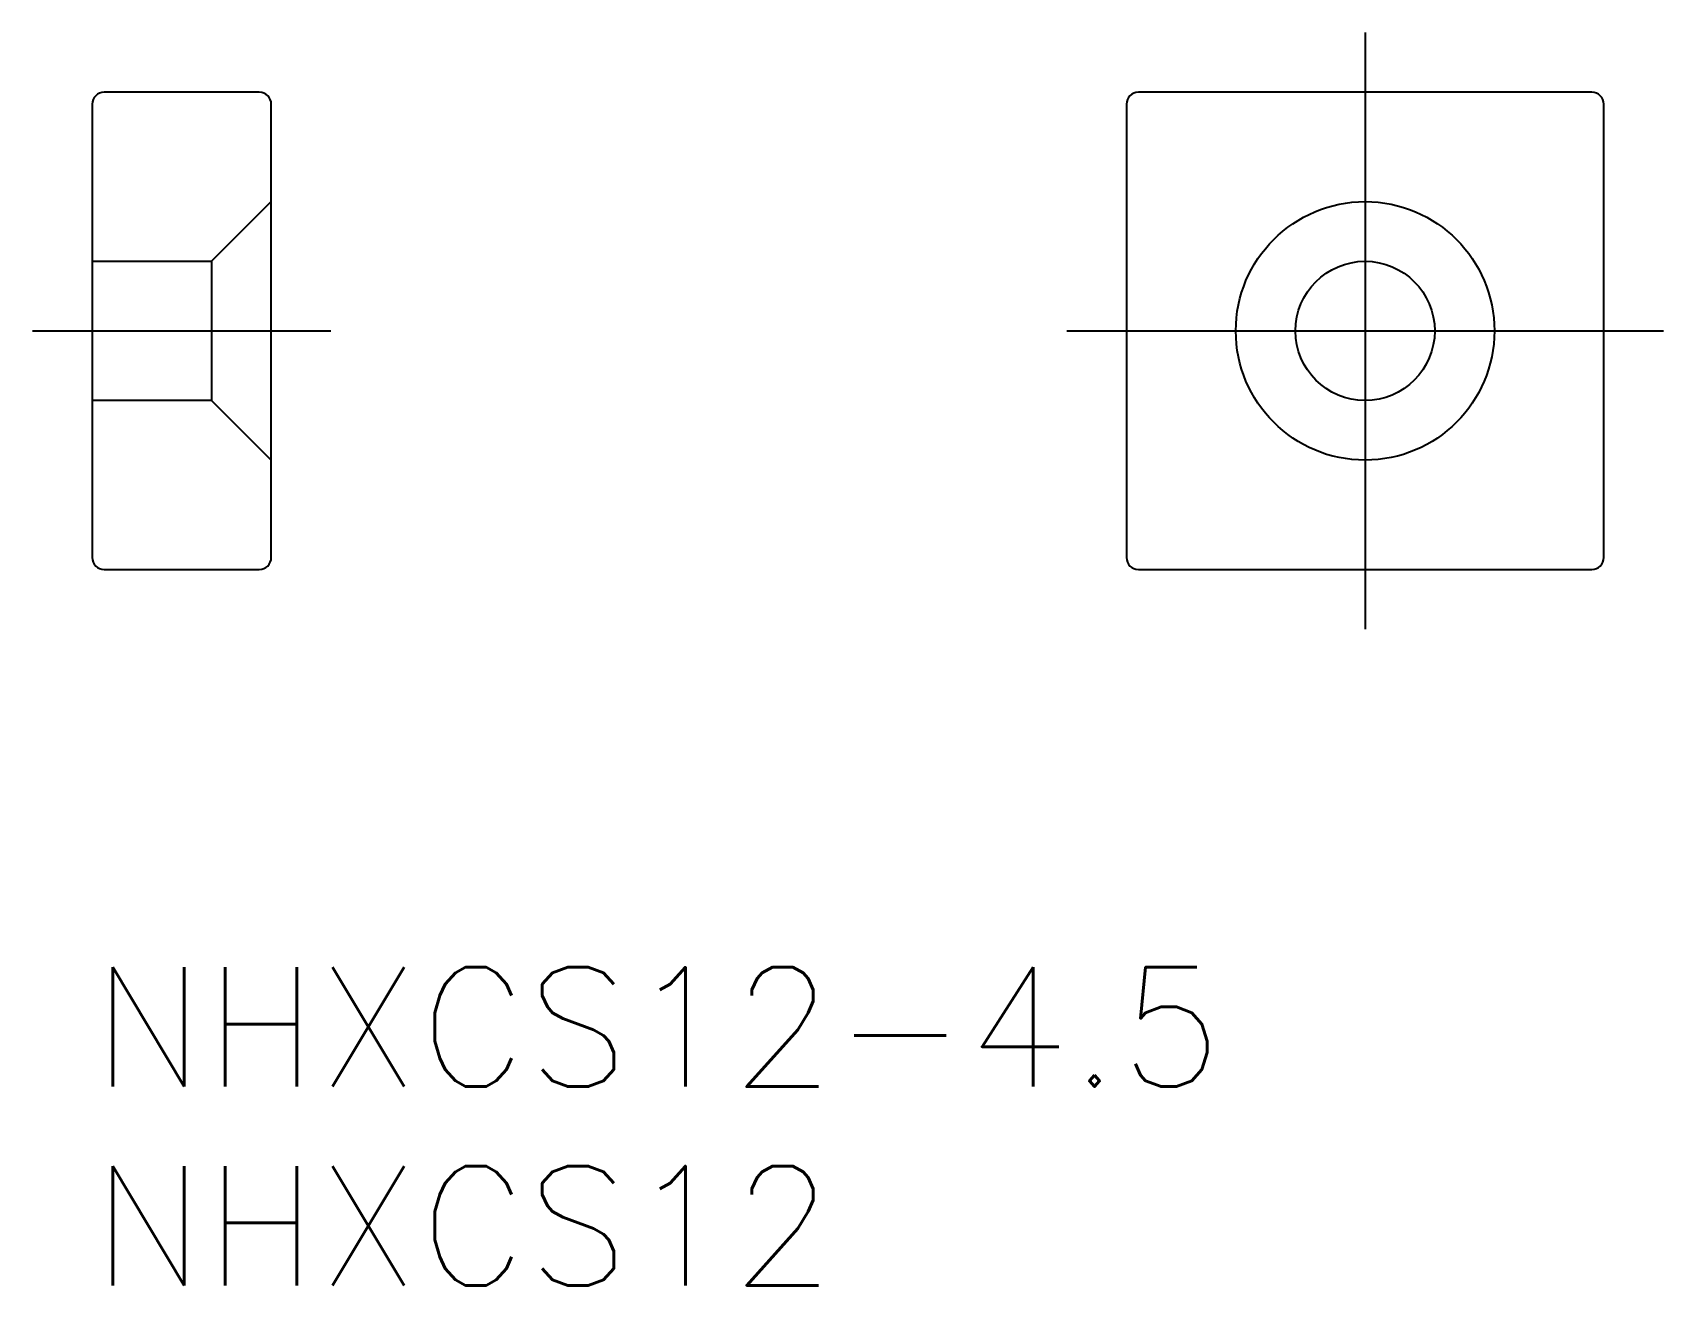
# Model space of a CAD drawing. Extents: x -1.5 to 39.5, y -8 to 23.5.
import ezdxf

# ---------------------------------------------------------------- set-up
doc = ezdxf.new("R2010")
doc.units = 0
doc.header["$LTSCALE"] = 0.5
doc.linetypes.add('CENTER', pattern=[50.8, 31.75, -6.35, 6.35, -6.35])
doc.linetypes.add('DASHED', pattern=[19.05, 12.7, -6.35])
for name, color, linetype in [('MSM_CENTER', 1, 'CENTER'), ('MSM_CONTINUOUS', 7, 'CONTINUOUS'), ('MSM_DASHED', 4, 'DASHED'), ('MSM_PART_NUMBER', 7, 'CONTINUOUS')]:
    doc.layers.add(name, color=color, linetype=linetype)
doc.styles.get("Standard").update_dxf_attribs({"font": 'txt.shx', "height": 1, "bigfont": 'bigfont.shx'})

# ---------------------------------------------------------------- blocks, each defined once
blk = doc.blocks.new('*U3')
at = {"layer": 'MSM_PART_NUMBER'}
blk.add_text('NHXCS12-4.5', height=3, dxfattribs=at).set_placement((0, -3))
blk = doc.blocks.new('*U4')
at = {"layer": 'MSM_PART_NUMBER'}
blk.add_text('NHXCS12', height=3, dxfattribs=at).set_placement((0, -8))

msp = doc.modelspace()

# ---------------------------------------------------------------- linework, layer by layer
at = {"layer": 'MSM_CENTER'}
for p, q in [((32.003, 23.5), (32.003, 8.5)), ((-1.5, 16), (6, 16)), ((24.503, 16), (39.503, 16))]:
    msp.add_line(p, q, dxfattribs=at)
at = {"layer": 'MSM_CONTINUOUS'}
for p, q in [((4.2, 22), (0.3, 22)), ((37.703, 22), (26.303, 22)), ((0, 21.7), (0, 10.3)), ((4.5, 10.3), (4.5, 21.7)), ((26.003, 21.7), (26.003, 10.3)), ((38.003, 10.3), (38.003, 21.7)), ((0.3, 10), (4.2, 10)), ((26.303, 10), (37.703, 10))]:
    msp.add_line(p, q, dxfattribs=at)
for radius in [3.25, 1.75]:
    msp.add_circle((32.003, 16), radius, dxfattribs=at)
for centre, start, end in [((0.3, 21.7), 90, 180), ((4.2, 21.7), 0, 90), ((26.303, 21.7), 90, 180), ((37.703, 21.7), 0, 90), ((0.3, 10.3), 180, 270), ((4.2, 10.3), 270, 0), ((26.303, 10.3), 180, 270), ((37.703, 10.3), 270, 0)]:
    msp.add_arc(centre, 0.3, start, end, dxfattribs=at)
at = {"layer": 'MSM_DASHED'}
for p, q in [((4.5, 19.25), (3, 17.75)), ((0, 17.75), (3, 17.75)), ((3, 17.75), (3, 14.25)), ((3, 14.25), (0, 14.25)), ((3, 14.25), (4.5, 12.75))]:
    msp.add_line(p, q, dxfattribs=at)

# ---------------------------------------------------------------- block references
at = {"layer": 'MSM_CONTINUOUS'}
for name in ['*U3', '*U4']:
    msp.add_blockref(name, (0, 0), dxfattribs=at)

doc.saveas('drawing.dxf')
